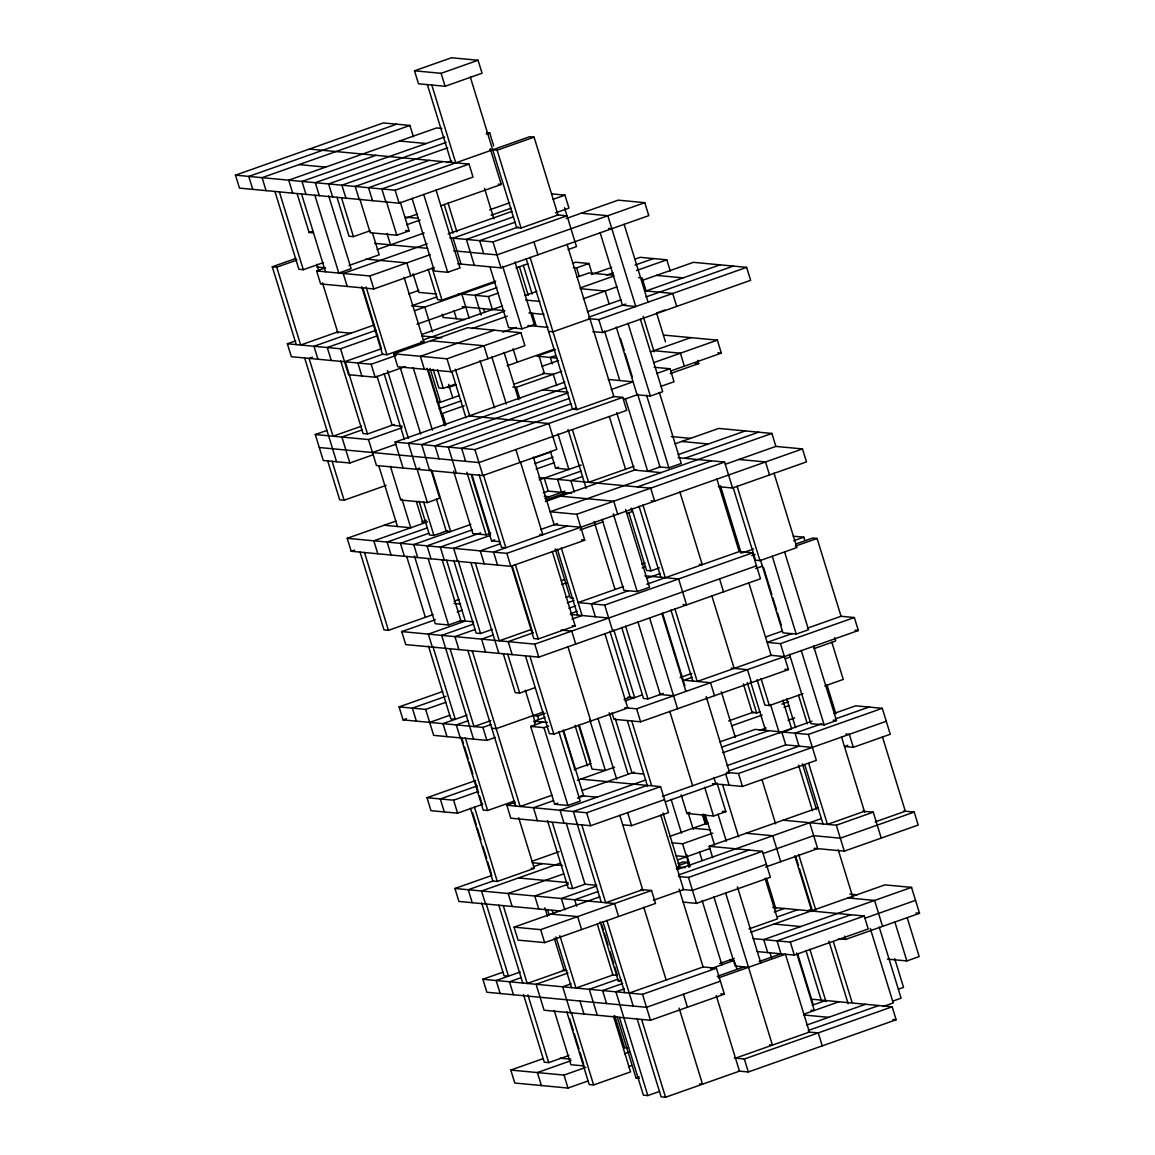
<?xml version="1.0" encoding="UTF-8"?>
<svg xmlns="http://www.w3.org/2000/svg" width="1155" height="1155" viewBox="0 0 1155 1155"><rect width="100%" height="100%" fill="white"/><g stroke="black" fill="none" stroke-linecap="round" stroke-linejoin="round"><path stroke-width="1.5" d="M414.501 70.802L451.461 57.75L478.069 60.262L482.054 73.227L445.094 86.279L418.485 83.781L414.501 70.802L441.109 73.314L478.069 60.262M309.396 149.038L469.046 164.097L473.03 177.076L399.125 203.179L239.475 188.121L235.476 175.156L383.301 122.935L409.91 125.447L413.403 136.795M396.598 124.191L248.787 176.412L252.772 189.377M409.91 125.447L262.084 177.668L266.083 190.633M375.909 155.319L302.004 181.422L305.988 194.401M444.646 136.997L315.301 182.678L319.3 195.657M446.191 142.397L328.612 183.934L332.597 196.913M447.736 147.811L341.909 185.19L345.908 198.155M486.371 134.153L489.734 132.969L493.719 145.949M429.126 160.343L355.22 186.446L359.205 199.411M442.437 161.599L368.517 187.702L372.516 200.667M446.696 162.552L451.735 160.776M489.734 149.515L497.126 150.208L534.086 137.156L558.024 214.974L521.064 228.026L516.631 227.607L470.316 77.053M235.476 175.156L395.126 190.214L469.046 164.097M297.124 193.564L309.092 232.473L312.456 231.289M337.029 197.332L349.012 236.241L353.444 236.66L370.235 230.711M405.506 218.252L417.273 214.108M440.791 205.792L501.256 184.439L490.326 148.908M296.229 344.594L272.277 266.776L295.796 258.475M272.277 266.776L276.724 267.195L296.878 260.077M406.704 224.763L420.146 220.013M359.783 198.891L370.192 232.718L396.8 235.23L409.115 230.87L400.265 202.125M274.948 191.47L298.885 269.288L303.317 269.707L323.487 262.589M434.309 267.585L373.83 288.952L320.614 283.928L316.629 270.963L325.031 267.989M377.093 249.596L424.13 232.978M489.648 209.835L509.803 202.717M348.969 265.491L379.201 254.807L372.444 232.819M491.193 215.249L511.347 208.131M448.169 233.931L511.997 211.379M427.22 243.806L343.237 273.475L347.222 286.44M553.202 199.295L564.968 195.137L568.953 208.117L555.512 212.852M513.542 216.793L453.063 238.161L461.047 264.091M515.087 222.208L466.375 239.417L474.359 265.347M316.629 270.963L369.845 275.973L430.31 254.62M518.306 227.015L479.672 240.659L483.671 253.638M449.743 237.843L492.983 241.915L566.888 215.812L556.912 214.873M566.109 218.555L618.185 200.161L644.793 202.674L648.778 215.639L500.967 267.859L457.727 263.788M412.017 198.299L434.396 271.035L447.692 272.291L460.022 267.946L436.07 190.127M644.793 202.674L496.968 254.894L453.727 250.808M408.783 293.933L418.861 290.381M396.367 355.35L371.174 364.258L291.349 356.722L287.35 343.757L295.752 340.797M516.011 267.96L527.777 263.816M568.087 249.567L576.489 246.607L564.521 207.698M337.607 331.961L300.661 345.013L276.724 267.195M411.527 305.844L436.72 296.951M428.173 269.202L437.543 299.65L441.975 300.069L495.726 281.084M374.437 324.901L313.958 346.269L317.957 359.234M414.746 310.666L495.38 282.181M375.981 330.316L327.269 347.525L331.254 360.49M496.924 287.595L475.08 295.305L481.159 315.041M572.562 263.34L575.652 262.243L588.949 263.499L592.067 273.648M312.442 357.213L309.078 358.397L333.015 436.215L361.573 426.137M287.35 343.757L340.566 348.781L377.526 335.73M458.232 293.716L488.392 296.561L498.469 292.995M417.056 324.223L465.768 307.013M573.299 267.541L576.634 267.859L588.949 263.499M525.077 295.507L536.83 291.349M577.139 277.113L588.906 272.955L613.738 275.294M344.565 361.746L381.511 348.695L362.771 287.797M421.82 334.445L502.454 305.974M591.476 274.515L611.645 267.397M635.149 259.095L640.188 257.305L666.796 259.817L670.29 271.165M383.056 354.109L357.862 363.002L361.847 375.967M423.38 339.859L503.999 311.374M606.462 275.179L613.19 272.811M635.019 265.087L653.499 258.561M361.688 286.628L382.493 354.296L386.939 354.715L423.885 341.663L404.106 277.373M393.783 353.791L467.688 327.688L520.905 332.712L524.904 345.677L450.984 371.78L397.768 366.77L393.783 353.791L446.999 358.815L520.905 332.712M580.243 287.927L613.825 276.059M471.947 328.655L507.233 316.196M636.564 270.501L666.796 259.817M494.297 330.2L420.391 356.303L424.376 369.282M583.333 298.741L616.929 286.873M643.017 280.131L693.404 262.329L746.621 267.354L750.62 280.319L602.794 332.539L592.818 331.601M340.566 348.781L348.55 374.711L375.158 377.223L405.391 366.539M502.815 332.135L516.256 327.385M489.908 266.704L508.633 327.601L521.945 328.857L534.26 324.512L515 261.911M587.318 311.72L620.914 299.852M638.571 277.648L642.122 277.98L646.107 290.945L720.013 264.841M588.862 317.12L625.822 304.068M645.977 296.951L733.324 266.098M589.945 318.737L552.985 331.788L548.553 331.37M588.833 318.621L598.81 319.574L746.621 267.354M433.139 369.326L438.857 387.936L443.303 388.354L455.056 384.196M507.132 365.803L554.155 349.185M656.618 312.991L665.02 310.031M373.383 454.68L349.864 462.996L323.256 460.484L315.286 434.54L327.038 430.396M447.981 387.661L456.384 384.702M555.483 349.691L537.003 356.216L556.97 358.093M555.353 355.697L550.314 357.473L552.307 363.955M362.049 429.934L341.894 437.052L349.864 462.996M437.63 403.225L459.473 395.515M541.782 366.438L558.572 360.504M340.696 360.793L363.074 433.544L367.507 433.962L394.389 424.463M439.189 408.639L461.018 400.929M514.163 384.139L544.395 373.455L538.678 354.845M315.286 434.54L368.503 439.564L402.099 427.697M464.238 405.737L442.408 413.461L445.902 424.809M512.762 387.012L516.314 387.344L561.677 371.318M403.081 468.02L395.111 442.076L564.766 382.146M650.424 351.885L690.748 337.635M372.488 452.529L396.006 444.227M566.311 387.546L408.408 443.332L416.392 469.277L419.756 468.078M567.856 392.96L421.719 444.588L429.689 470.518M653.513 362.699L717.356 340.148L721.341 353.112L670.954 370.914M569.401 398.374L435.016 445.844L439.016 458.809M570.945 403.774L448.328 447.101L456.297 473.03M611.255 389.538L633.099 381.814L608.266 379.475M656.618 373.513L670.044 368.763L674.044 381.742L660.602 386.477M670.16 373.657L698.717 363.58L697.721 360.331M575.854 408.004L461.625 448.357L465.624 461.321M526.175 258.619L572.49 409.188L576.923 409.606L613.883 396.555L567.047 244.297M395.111 442.076L474.936 449.598L622.747 397.392L626.732 410.357L478.921 462.577L319.271 447.519M623.642 399.543L637.084 394.793L650.395 396.05L662.71 391.689L640.332 318.953M327.702 460.903L339.671 499.812L344.103 500.231L386.102 485.389M368.503 439.564L376.472 465.508L482.906 475.542L556.826 449.439L548.842 423.495L469.017 415.959M533.018 458.275L551.498 451.749M534.563 463.689L553.043 457.163M390.361 466.23L400.771 500.057L427.379 502.569L439.694 498.224L430.844 469.464M536.122 469.103L554.588 462.563M718.381 486.659L732.573 488.002L806.479 461.899L802.48 448.92L775.871 446.408L771.887 433.443L550.155 511.766L576.764 514.278L584.748 540.222L510.842 566.325L351.192 551.267L347.207 538.302L395.92 521.093M550.372 451.259L555.584 468.179L558.659 467.082M539.212 479.917L581.196 465.075M421.734 521.901L426.354 520.27M427.567 521.829L373.816 540.814L377.801 553.779M351.192 551.267L354.556 550.083M581.066 471.081L557.547 479.383L561.547 492.362M427.422 527.821L387.113 542.07L391.097 555.035M582.611 476.495L570.859 480.639L574.338 491.987M674.996 443.852L718.67 428.418L771.887 433.443M428.967 533.235L400.424 543.326L404.409 556.291M543.197 492.882L548.235 491.106L571.523 493.301M419.077 501.198L429.487 535.039L433.919 535.458L447.36 530.708M633.951 466.288L588.588 482.314L572.461 429.877M470.836 524.399L413.721 544.582L417.706 557.547M544.741 498.296L564.896 491.178M545.824 499.898L565.979 492.781M545.391 501.544L636.102 469.507M678.086 454.666L745.278 430.931M472.381 529.813L427.032 545.839L431.017 558.803M684.67 458.304L758.59 432.187M480.639 532.845L440.329 547.08L444.314 560.06M658.928 466.894L668.904 467.833L681.233 463.487L659.375 392.44M453.597 471.023L472.857 533.61L486.154 534.866L490.774 533.235M490.586 535.285L453.641 548.336L457.625 561.316M637.372 486.919L711.278 460.802M471.283 474.922L491.568 540.901L494.658 539.804M576.764 514.278L724.589 462.058L732.573 488.002M500.404 543.731L480.249 550.848L484.234 563.828M540.713 529.495L557.504 523.562M725.484 464.209L775.871 446.408M567.452 526.001L493.546 552.104L497.531 565.069M347.207 538.302L506.857 553.361L802.48 448.92M579.983 530.001L603.488 521.685M627.006 513.383L632.045 511.607L631.049 508.359M454.074 601.206L459.113 599.416M360.057 552.104L383.994 629.923L388.441 630.341L433.096 614.576M646.829 584.228L739.214 551.599L752.511 552.855L760.495 578.785L538.764 657.123L405.737 644.577L401.738 631.597L435.334 619.73M457.178 612.02L462.217 610.244M561.359 580.676L564.723 579.492M561.835 584.488L566.874 582.712M414.428 556.06L435.247 623.729L448.544 624.985L460.874 620.639L442.134 559.742M641.718 564.203L645.082 563.019M473.564 624.09L441.658 635.365L473.579 739.128M642.194 568L645.544 566.816M475.109 629.504L454.955 636.622L458.939 649.586M565.82 597.453L569.184 596.269M628.883 512.907L646.583 570.426L651.016 570.844L659.418 567.87M453.771 560.363L476.149 633.099L480.581 633.518L492.333 629.374M567.365 602.867L574.078 600.485M623.44 586.538L578.092 602.564L604.7 605.076L752.511 552.855M646.959 578.236L660.4 573.486M493.329 634.976L481.563 639.134L485.548 652.099M568.91 608.266L575.623 605.899M628.349 590.754L591.389 603.82L595.388 616.784M570.455 613.68L577.182 611.313M742.766 552.812L753.551 549M602.058 519.288L623.917 590.335L637.214 591.591L649.543 587.245L625.591 509.427M531.213 629.533L499.306 640.808L475.369 562.99M533.365 632.738L508.171 641.646L512.156 654.611M571.999 619.094L582.077 615.528L561.258 547.86M751.732 555.598L755.096 554.414M793.73 540.757L803.808 537.205L804.804 540.439M795.882 543.976L812.672 538.042L817.105 538.461L841.057 616.279L854.354 617.535L858.353 630.5L636.622 708.823L624.797 707.712M795.275 546.171L817.105 538.461M511.42 565.806L533.798 638.542L538.23 638.96L575.19 625.909L552.278 551.469M733.136 487.468L755.514 560.218L759.961 560.637L796.907 547.571L774.009 473.146M401.738 631.597L534.779 644.144L756.511 565.82M755.731 568.563L762.444 566.195M491.279 724.445L482.891 727.405L403.066 719.883L399.067 706.903L442.74 691.484M445.974 696.292L412.378 708.159L416.363 721.139M399.067 706.903L425.675 709.415L445.83 702.298M403.066 719.883L406.416 718.684M429.674 722.395L449.829 715.263M503.291 653.773L515.26 692.682L519.692 693.101L534.808 687.759M467.053 715.133L442.971 723.636L446.971 736.616M468.035 720.749L456.283 724.892L460.268 737.872M490.817 720.633L474.012 726.567L450.075 648.749M543.225 712.043L496.188 728.661L491.756 728.242M532.585 715.551L537.58 716.028L545.276 713.299M765.592 636.968L782.397 631.034M535.169 724.604L534.13 721.211L544.915 717.399M425.675 709.415L433.659 735.36L486.876 740.384L495.278 737.41M792.344 633.489L767.137 642.382L780.448 643.638L854.354 617.535M807.461 628.147L841.057 616.279M558.904 731.765L580.243 801.122L567.928 805.468L554.617 804.226L530.679 726.408L542.994 722.048M760.524 560.103L782.917 632.839L796.214 634.095L808.529 629.749L784.592 551.931M680.093 677.595L691.845 673.437M530.679 726.408L543.991 727.65L548.611 726.019M624.047 699.367L630.211 697.201L609.912 631.222M625.129 700.97L642.353 694.891M692.321 677.234L683.919 680.208L710.527 682.721L714.512 695.685M621.664 627.396L643.523 698.457L647.955 698.876L663.345 693.433M525.467 655.867L549.405 733.685L553.837 734.104L627.757 707.986L604.845 633.561M785.342 658.754L790.381 656.978M813.885 648.677L835.729 640.953L834.733 637.719M612.006 712.808L613.998 719.291L640.606 721.803L788.432 669.582L780.448 643.638M482.79 804.27L457.597 813.178L430.988 810.666L427.004 797.701L475.716 780.491M477.26 785.891L440.3 798.957L444.3 811.922M427.004 797.701L453.612 800.198L477.131 791.897M574.28 769.49L591.086 763.556M757.117 679.761L764.913 705.142L769.36 705.561L802.956 693.693M824.785 685.969L843.266 679.443L831.817 642.238M728.69 720.893L753.883 712M743.358 683.832L752.208 712.592L756.641 713.01L759.99 711.812M781.834 704.102L788.547 701.735M460.845 737.338L483.223 810.074L487.655 810.492L514.538 801.007M664.544 799.621L590.638 825.724L510.813 818.202L506.828 805.223L515.231 802.263M577.37 780.304L614.604 767.151M731.909 725.715L762.141 715.032M783.985 707.308L789.024 705.532M552.047 795.203L520.125 806.479L472.251 650.843M553.591 800.617L533.437 807.735L537.422 820.7M582.149 790.525L634.225 772.132M719.883 741.871L755.168 729.411L808.37 734.421L882.29 708.318L890.26 734.262L853.314 747.314L844.435 746.476L847.799 745.293M759.413 730.379L766.14 727.997M787.97 720.287L794.698 717.905M554.617 804.226L557.706 803.129M577.529 798.105L583.694 795.939L563.395 729.96M721.427 747.271L768.465 730.667M645.703 779.986L560.045 810.247L564.03 823.212M722.972 752.685L812.008 721.24M833.838 713.516L855.682 705.806L882.29 708.318M780.896 732.703L791.666 728.906L782.83 700.147M647.262 785.386L573.342 811.503L601.279 902.286M821.956 723.68L795.073 733.165L799.058 746.144L728.516 771.064M835.383 718.93L868.979 707.062M789.5 654.279L810.839 723.636L824.15 724.892L836.465 720.532L813.568 646.107M506.828 805.223L586.653 812.759L660.559 786.642L668.543 812.586L631.583 825.637L622.718 824.8M726.971 765.65L785.761 744.888L812.369 747.4M662.393 796.401L729.585 772.666L706.167 696.537M726.625 772.392L738.464 773.504L886.275 721.283M665.453 801.772L715.84 783.971L713.848 777.474M712.519 783.653L742.448 786.468L816.354 760.365L808.37 734.421M560.031 910.992L458.925 901.449L454.926 888.484L491.886 875.432M532.195 861.182L559.078 851.697M493.43 880.832L468.237 889.74L472.222 902.705M533.74 866.597L542.143 863.622M681.19 794.9L686.907 813.495L689.997 812.413M470.489 808.298L492.867 881.034L497.3 881.453L534.26 868.401L518.653 817.653M560.493 863.103L481.534 890.996L485.533 903.961M686.907 813.495L713.516 816.008L725.831 811.662L716.995 782.902M563.582 873.916L508.142 893.508L512.141 906.473M669.409 836.538L708.044 822.894M568.347 884.138L534.751 896.006L538.75 908.985M671.936 842.789L682.576 843.8L712.808 833.116M547.441 820.483L568.26 888.152L572.692 888.57L584.459 884.412M596.644 886.058L561.359 898.518L564.853 909.866M712.678 857.645L709.184 846.297L818.361 807.735M678.158 859.724L710.08 848.449M598.189 891.472L574.67 899.774L576.663 906.256M678.072 863.738L683.11 861.948L687.543 862.366L689.116 867.448M679.154 865.34L687.543 862.366M676.31 868.329L679.66 867.145L663.013 813.005M640.895 889.48L651.535 890.491L655.52 903.455L544.655 942.624L518.046 940.112L514.062 927.147L599.734 896.872M677.003 869.585L821.45 818.549M678.548 874.985L749.09 850.066M642.671 889.653L605.711 902.705L581.774 824.887M864.388 811.315L827.442 824.381L808.702 763.469M514.062 927.147L540.67 929.645L651.535 890.491M678.505 876.486L688.495 877.439L762.401 851.322L770.385 877.266L696.465 903.369L683.168 902.113M783.09 820.194L836.307 825.219L873.267 812.153L881.236 838.097M763.296 853.473L813.683 835.671L840.291 838.183L914.211 812.066L918.196 825.045L844.291 851.148L814.131 848.304M653.369 900.25L683.616 889.567L660.718 815.127M875.1 821.912L905.332 811.243L882.434 736.803M766.386 864.287L692.48 890.404L682.504 889.466M765.606 867.044L817.682 848.636L809.698 822.707M720.402 981.187L646.497 1007.304L486.847 992.246L482.862 979.267L503.017 972.149M520.241 972.019L496.159 980.523L500.158 993.502M521.223 977.621L509.471 981.779L513.455 994.744M567.986 973.015L536.079 984.291L544.063 1010.235L650.496 1020.269L724.402 994.166L716.418 968.222L703.121 966.966L629.201 993.069M571.09 983.829L562.687 986.803L570.671 1012.733M774.341 912.031L784.418 908.465M777.56 916.853L797.715 909.721M748.96 928.938L777.517 918.846L765.029 878.248M808.096 910.515L811.445 909.332M617.853 979.223L589.295 989.315L597.279 1015.245M750.548 932.345L884.932 884.874L911.54 887.387L919.524 913.316L845.604 939.434L838.516 938.755M600.152 921.82L618.358 981.028L621.448 979.931M622.762 983.439L602.592 990.571L606.592 1003.536M624.306 988.853L615.904 991.813L647.825 1095.575L659.577 1091.417M911.54 887.387L763.715 939.607L767.714 952.572M850.932 914.746L777.026 940.849L781.011 953.828L759.182 961.538M719.695 963.573L734.248 958.433M710.686 968.742L734.205 960.44L729.772 960.022M482.862 979.267L642.512 994.325L716.418 968.222M753.074 938.596L790.323 942.105L864.243 916.002L868.228 928.967L794.322 955.084L757.074 951.561M865.138 918.153L915.525 900.351M717.183 976.379L744.065 966.879M718.266 977.982L785.443 954.247L809.395 1032.065L735.475 1058.168M588.155 1080.921L568 1088.053L514.784 1083.029L510.784 1070.064L542.706 1058.789M523.475 994.527L544.294 1062.196L548.726 1062.614L568.895 1055.482M570.989 1060.694L537.393 1072.562L541.392 1085.541M510.784 1070.064L564.001 1075.074L585.845 1067.364M624.48 1053.721L629.518 1051.931M887.343 959.098L906.848 960.931L919.163 956.585L907.195 917.676M628.464 1066.686L631.828 1065.502M812.21 1005.254L825.652 1000.519M566.802 1011.794L589.18 1084.531L593.627 1084.949L630.572 1071.898L613.406 1016.068M803.534 1014.278L838.949 1001.775M617.261 1017.021L636.001 1077.918L639.076 1076.835M898.503 989.156L903.542 987.381L894.692 958.621M806.767 1025.048L865.557 1004.273M808.312 1030.462L878.868 1005.529M892.685 1001.14L901.088 998.165L879.229 927.119M883.127 1006.496L893.205 1002.944L870.307 928.505M734.378 1058.067L744.354 1059.005L892.165 1006.785L896.15 1019.764L748.339 1071.97L738.363 1071.032M637.185 1019.013L661.122 1096.831L665.554 1097.25L739.474 1071.147L716.23 995.581M441.845 128.45L436.518 127.96L288.692 180.166L292.691 193.145M486.414 132.666L489.734 132.969M534.086 137.156L529.64 136.738L381.829 188.958L385.813 201.923M399.558 141.011L426.166 143.523M299.044 164.602L325.652 167.114M498.296 184.15L501.256 184.439M551.657 193.881L564.968 195.137M581.225 213.213L607.833 215.725L635.77 306.508L622.458 305.252L600.08 232.516M608.497 228.387L611.818 228.69M405.766 217.154L418.182 218.324M405.578 230.538L409.115 230.87M309.092 232.473L313.525 232.891M374.567 243.344L427.783 248.368M656.459 275.381L683.067 277.893M366.005 259.081L406.805 262.921L410.79 275.901M646.107 290.945L672.715 293.457L676.715 306.422M580.33 288.692L605.162 291.031L609.161 303.996M316.773 267.022L325.638 267.859M525.64 300.069L539.833 301.412M436.561 294.049L418.817 292.374L413.086 273.764M462.217 306.681L504.793 310.695M528.961 312.976L543.933 314.391M412.407 305.931L424.823 307.1L432.461 331.918M664.139 335.123L717.356 340.148M464.772 319.516L443.145 317.481L442.148 314.232M527.965 325.479L547.918 327.356M717.789 352.78L721.341 353.112M653.788 350.687L680.396 353.199L684.381 366.164M421.792 335.946L441.744 337.838M695.18 363.248L698.717 363.58M336.726 331.875L350.918 333.218M430.743 340.739L483.959 345.764L487.944 358.729M420.925 341.389L423.885 341.663M654.091 367.261L670.044 368.763M542.633 373.282L553.274 374.292L556.768 385.64M542.922 389.856L567.87 392.209M612.771 396.439L622.747 397.392M437.11 401.926L440.43 402.243L430.021 368.416M671.214 436.547L690.733 438.38M681.724 441.484L708.333 443.982M391.256 425.17L402.128 426.195M738.926 459.473L765.534 461.971L769.519 474.95M678.028 457.669L724.589 462.058M661.021 472.612L634.413 470.099L616.727 412.58M555.584 468.179L568.881 469.435L557.952 433.905M538.923 477.636L650.684 488.175L654.668 501.14L651.117 500.808M560.507 496.202L613.724 501.227L617.708 514.192M544.236 496.246L549.217 496.708M793.167 536.194L803.808 537.205M580.763 527.258L554.155 524.745L533.336 457.077M539.861 534.419L542.821 534.707L520.443 461.957M581.427 539.905L584.748 540.222M384.153 525.251L410.761 527.763L401.911 499.003M491.568 540.901L499.884 541.681M699.309 564.376L702.254 564.651L679.876 491.915M644.909 575.782L678.606 578.958L686.59 604.902L683.038 604.57M573.587 598.189L570.252 597.871L555.165 548.813M855.018 630.182L858.353 630.5M454.031 603.459L460.686 604.079M570.44 614.431L608.685 618.041M572.23 625.62L575.19 625.909M459.979 620.553L473.622 621.838M561.085 630.096L571.739 631.092L575.724 644.057M770.241 655.275L784.433 656.603M784.88 669.236L788.432 669.582M731.216 668.124L747.487 669.669L751.472 682.634M659.39 694.429L673.567 695.772M628.002 696.985L634.644 697.62L613.825 629.951M833.13 720.215L836.465 720.532M845.778 734.003L849.315 734.335L853.314 747.314M534.13 721.211L547.441 722.467M643.624 774.023L631.973 772.926L615.326 718.785M580.734 779.12L660.559 786.642M903.557 811.07L914.211 812.066M862.612 811.157L873.267 812.153M581.037 795.68L596.991 797.195M722.294 811.33L725.831 811.662M692.913 828.236L710.657 829.896M746.13 833.246L772.738 835.758L780.722 861.702M709.184 846.297L762.401 851.322M675.92 855.754L686.561 856.765M676.715 866.856L685.204 867.665M532.166 862.684L562.543 865.557M849.892 894.158L856.996 894.836M847.972 897.926L874.58 900.438L882.564 926.382M531.3 868.127L534.26 868.401M915.973 912.984L919.524 913.316M518.494 877.944L568.159 882.622M584.127 884.124L596.659 885.308M772.767 907.368L864.243 916.002M454.926 888.484L614.576 903.542L618.575 916.507M774.067 924.029L800.675 926.541M551.022 914.081L577.63 916.594L581.615 929.573M748.498 967.298L735.186 966.042L713.848 896.684M562.384 970.229L566.932 970.662M612.063 974.921L617.376 975.412L614.778 966.966M618.358 981.028L621.693 981.346M812.34 999.263L892.165 1006.785M720.85 993.82L724.402 994.166M810.983 1010.163L814.318 1010.466L796.618 952.947M892.829 1019.446L896.15 1019.764M803.765 1014.985L828.597 1017.338M808.283 1031.964L818.26 1032.902L822.245 1045.867M769.475 1044.842L772.435 1045.116L725.6 892.858M623.729 1047.628L627.569 1047.989M560.161 1058.168L570.801 1059.178M584.213 1065.95L570.902 1064.708L554.256 1010.567M636.001 1077.918L639.321 1078.236M699.555 1083.91L702.514 1084.199L679.097 1008.07M647.825 1095.575L643.393 1095.157L619.441 1017.338M827.038 685.074L835.874 713.833M841.49 736.89L864.734 812.456M894.88 922.022L906.848 960.931M772.276 556.277L796.214 634.095M801.238 650.453L824.15 724.892M763.542 567.466L771.858 594.536M772.897 597.915L776.55 609.753M777.589 613.146L781.228 624.985M737.063 486.197L759.961 560.637M798.48 695.05L807.331 723.81M836.307 825.219L844.291 851.148M838.241 849.878L852.809 897.247M786.743 698.876L795.578 727.636M720.417 485.692L741.236 553.346M716.836 478.849L739.214 551.599M748.758 582.611L771.136 655.347L697.23 681.464L674.852 608.714M804.79 764.754L823.01 823.963M802.422 763.859L816.484 809.54M798.509 765.144L812.557 810.81M656.618 313.106L665.468 341.866M781.762 731.909L785.761 744.888M844.608 936.185L845.604 939.434M624.148 224.344L648.085 302.162M770.5 704.492L779.351 733.252M761.03 678.49L769.36 705.561M643.205 316.297L654.134 351.813M833.347 941.556L852.087 1002.453M719.551 578.872L723.55 591.851M750.432 681.248L765.534 730.307M828.915 941.137L848.16 1003.738M747.271 682.562L756.641 713.01M798.683 854.483L815.863 910.299M795.867 856.909L798.466 865.369M799.505 868.748L812.514 911.05M794.77 855.754L811.936 911.584M628.017 323.299L650.395 396.05M711.798 595.662L734.176 668.413M646.526 395.097L668.904 467.833M762.083 779.885L775.611 823.861M809.857 949.193L825.998 1001.645M620.48 338.429L624.133 350.268M625.173 353.661L632.449 377.339M637.661 394.259L660.039 466.995L647.724 471.356L625.346 398.605M616.265 327.125L637.084 394.793M805.945 950.478L821.552 1001.226M721.312 691.758L735.36 737.439M797.715 954.117L813.322 1004.864M604.527 330.936L619.614 379.995M598.81 319.574L602.794 332.539M738.464 773.504L742.448 786.468M790.323 942.105L794.322 955.084M766.516 878.305L775.886 908.768M576.634 267.859L579.233 276.319M642.931 504.966L665.309 577.702M725.658 773.864L729.137 785.227M639.018 506.237L660.877 577.283M670.925 609.999L692.783 681.046M609.407 416.825L625.548 469.262M722.525 784.476L738.651 836.927M769.952 952.673L771.511 957.74M631.756 508.258L651.016 570.844M662.522 613.074L684.901 685.81M661.945 613.608L685.897 691.426M718.006 814.203L726.336 841.273M737.395 886.823L760.813 962.952M704.666 787.248L713.516 816.008M533.928 241.828L537.912 254.807M649.63 617.954L677.566 708.737M613.276 513.773L637.214 591.591M705.229 814.65L714.599 845.099M703.77 814.289L706.759 824.006M703.034 814.318L706.167 824.468M702.457 814.852L705.07 823.313M497.126 150.208L521.064 228.026M530.087 257.348L576.923 409.606M669.741 711.292L692.639 785.718M637.892 621.78L660.27 694.516M523.302 265.275L532.152 294.034M734.724 962.129L736.803 968.901M688.062 812.441L693.26 829.362M519.389 266.56L528.239 295.319M699.454 851.885L702.052 860.345M532.282 313.294L536.281 326.259M568.029 429.458L586.148 488.377M594.103 521.41L614.879 588.935M625.577 626.126L647.955 698.876M484.508 188.366L493.878 218.815M671.113 799.347L681.522 833.174M702.11 900.51L721.889 964.786M686.619 854.541L690.257 866.38M682.576 843.8L689.059 864.864M502.685 266.271L521.945 328.857M441.109 73.314L445.094 86.279M492.983 241.915L500.967 267.859M604.7 605.076L612.684 631.005M636.622 708.823L640.606 721.803M688.495 877.439L696.465 903.369M744.354 1059.005L748.339 1071.97M631.742 720.965L651.521 785.241M431.797 85.022L455.734 162.841M513.037 348.709L517.209 362.237M627.309 720.547L647.609 786.512M679.169 889.148L703.121 966.966M427.364 84.618L451.302 162.422M488.392 296.561L492.377 309.526M516.314 387.344L519.808 398.692M544.25 478.127L548.235 491.106M504.056 352.318L518.638 399.688M609.161 712.736L627.887 773.633M483.512 308.688L484.551 312.081M557.345 549.13L577.644 615.11M448.068 203.107L456.918 231.866M491.741 356.664L506.323 404.033M444.155 204.392L453.005 233.151M515.881 449.526L519.865 462.491M627.598 812.672L631.583 825.637M683.457 994.238L687.442 1007.218M597.929 718.237L616.669 779.149M461.783 294.049L469.262 318.361M480.004 360.49L494.571 407.859M567.899 646.612L590.797 721.052M619.773 815.213L643.017 890.779M589.757 719.666L605.364 770.414L592.067 769.158L578.54 725.167M643.783 907.281L666.161 980.018M423.755 194.473L447.692 272.291M453.958 310.623L456.456 318.737M579.637 726.336L590.566 761.852M575.017 725.354L587.52 765.953M432.085 267.931L441.975 300.069M455.359 369.196L469.941 416.565M515.332 564.521L538.23 638.96M512.517 566.961L532.802 632.94M563.221 731.389L575.19 770.298M451.966 372.155L466.028 417.836M483.483 475.008L505.861 547.759L501.429 547.34L479.051 474.59M395.126 190.214L399.125 203.179M446.999 358.815L450.984 371.78M474.936 449.598L482.906 475.542M506.857 553.361L510.842 566.325M534.779 644.144L538.764 657.123M586.653 812.759L590.638 825.724M642.512 994.325L650.496 1020.269M448.588 384.355L452.76 397.898M529.9 656.285L553.837 734.104M641.617 1019.432L665.554 1097.25M472.381 476.077L490.067 533.596M386.391 201.389L396.8 235.23M437.572 369.744L443.303 388.354M606.823 920.333L633.2 1006.048M466.894 472.28L486.154 534.866M543.991 727.65L567.928 805.468M602.91 921.603L624.768 992.65M537.58 716.028L538.62 719.406M601.769 924.664L603.329 929.746M604.368 933.125L608.006 944.963M610.1 951.734L613.738 963.573M387.041 233.498L390.534 244.846M428.13 369.441L445.296 425.271M427.032 368.286L444.733 425.791M525.337 690.228L535.227 722.38M566.282 823.313L585.008 884.21M597.337 924.245L612.944 974.993L575.984 988.059L559.857 935.608M507.724 654.192L519.692 693.101M614.72 1015.577L624.61 1047.715M413.158 367.55L432.403 430.151M552.393 822.591L572.692 888.57M470.922 562.572L498.859 653.355M400.366 367.997L420.665 433.962M431.941 470.619L450.681 531.517L446.249 531.098L436.359 498.96M458.203 560.781L480.581 633.518M369.845 275.973L373.83 288.952M341.476 197.75L353.444 236.66M366.121 287.046L386.939 354.715M446.566 560.161L465.306 621.058L428.346 634.109L432.331 647.074M387.531 370.654L408.35 438.323M416.969 468.742L427.379 502.569M552.047 910.241L553.086 913.619M579.983 1001.024L583.968 1013.989M384.139 373.614L404.438 439.593M423.51 501.617L433.919 535.458M328.742 195.96L351.12 268.696L338.805 273.056L314.867 195.238M467.818 650.424L515.693 806.06M547.614 909.822L549.174 914.89M555.945 936.893L571.552 987.641M513.441 800.733L514.48 804.111M544.9 907.801L547.513 916.262M554.27 938.25L564.16 970.402L527.214 983.454L503.262 905.635M416.32 501.414L423.077 523.403M377.05 376.198L392.151 425.257M571.234 1012.213L593.627 1084.949M371.174 364.258L375.158 377.223M482.891 727.405L486.876 740.384M428.26 559.006L448.544 624.985M569.632 1018.595L573.284 1030.433M574.324 1033.812L579.002 1049.043M580.041 1052.422L583.694 1064.26M540.67 929.645L544.655 942.624M301.556 193.982L325.493 271.8M465.277 737.756L487.655 810.492M316.788 264.293L318.881 271.064M322.519 282.903L337.953 333.088M378.725 465.609L397.464 526.507M406.661 556.392L425.387 617.29M461.942 738.493L463.502 743.575M464.541 746.953L468.179 758.792M469.219 762.184L472.871 774.023M474.95 780.794L478.589 792.633M479.628 796.012L482.241 804.472M345.648 362.901L367.507 433.962M432.908 646.555L455.287 719.291L450.854 718.872L428.476 646.136M564.001 1075.074L568 1088.053M474.402 807.013L497.3 881.453M472.626 812.831L476.279 824.684M477.318 828.063L480.956 839.902M483.035 846.673L486.688 858.512M487.728 861.89L491.366 873.743M527.922 994.946L548.726 1062.614M279.38 191.889L303.317 269.707M498.83 905.217L522.767 983.035M486.111 903.427L508.489 976.177L504.042 975.758L481.664 903.008M453.612 800.198L457.597 813.178M304.646 357.978L336.567 461.74M364.489 552.523L388.441 630.341M332.135 461.321L344.103 500.231"/></g></svg>
